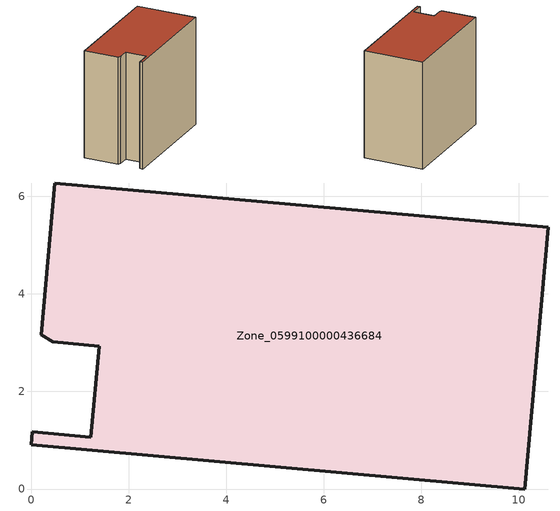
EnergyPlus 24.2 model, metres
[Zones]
Zone_0599100000436684
 floor ground (C_G): 0.49,6.27 10.6,5.37 10.12,0 0,0.91 0.02,1.17 1.22,1.06 1.39,2.93 0.45,3.01 0.21,3.17 z0
 wall outside (C_F): 1.39,2.93 1.22,1.06 0.02,1.17 0,0.91 10.12,0 10.6,5.37 0.49,6.27 0.21,3.17 0.45,3.01 1.39,2.93 z0:9.74
 roof outside (C_R): 0.21,3.17 0.45,3.01 1.39,2.93 1.22,1.06 0.02,1.17 0,0.91 10.12,0 10.6,5.37 0.49,6.27 z9.74
[BUILDING]
Pand.0599100000436684: North Axis=0; Terrain=City; Loads Convergence Tolerance Value=0.04; Temperature Convergence Tolerance Value=0.4; Solar Distribution=FullExterior; Maximum Number of Warmup Days=25; Minimum Number of Warmup Days=1
[Site:Location]
Rotterdam.The.Hague.AP_ZH_NLD Design_Conditions: Latitude=51.96; Longitude=4.45; Time Zone=1; Elevation=-4.5
[SITE:GROUNDTEMPERATURE:BUILDINGSURFACE]
18, 18, 18, 18, 18, 18, 18, 18, 18, 18, 18, 18
[MATERIAL] Thermal Absorptance=0.9; Solar Absorptance=0.7; Visible Absorptance=0.7
Name | Roughness | Thickness | Conductivity | Density | Specific Heat
G.TI.2006-2014 | MediumSmooth | 0.15 | 0.06 | 540 | 1210
F.TI.2006-2014 | Rough | 0.3 | 0.12 | 1920 | 840
R.TI.2006-2014 | MediumRough | 0.2 | 0.08 | 1500 | 1000
[CONSTRUCTION]
C_G: G.TI.2006-2014
C_F: F.TI.2006-2014
C_R: R.TI.2006-2014
[ZONE]
Zone_0599100000436684: Type=1; Multiplier=1; Ceiling Height=Autocalculate; Volume=Autocalculate; Floor Area=autocalculate; Part of Total Floor Area=Yes
[ZONEINFILTRATION:DESIGNFLOWRATE]
Infil_Zone_0599100000436684: Zone or ZoneList or Space or SpaceList=Zone_0599100000436684; Schedule=AlwaysOn; Design Flow Rate Calculation Method=Flow/Area; Flow Rate per Floor Area=0.0015; Constant Term Coefficient=1; Temperature Term Coefficient=0; Velocity Term Coefficient=0; Velocity Squared Term Coefficient=0
[HVACTEMPLATE:ZONE:IDEALLOADSAIRSYSTEM]
Zone_0599100000436684: Maximum Heating Supply Air Temperature=50; Minimum Cooling Supply Air Temperature=13; Maximum Heating Supply Air Humidity Ratio=0.0156; Minimum Cooling Supply Air Humidity Ratio=0.0077; Heating Limit=NoLimit; Cooling Limit=NoLimit; Dehumidification Control Type=ConstantSensibleHeatRatio; Cooling Sensible Heat Ratio=0.7; Dehumidification Setpoint=60; Humidification Control Type=None; Humidification Setpoint=30; Outdoor Air Method=None; Outdoor Air Flow Rate per Person=0.00944; Outdoor Air Flow Rate per Zone Floor Area=0; Outdoor Air Flow Rate per Zone=0; Demand Controlled Ventilation Type=None; Outdoor Air Economizer Type=NoEconomizer; Heat Recovery Type=None; Sensible Heat Recovery Effectiveness=0.7; Latent Heat Recovery Effectiveness=0.65
[ZONECONTROL:THERMOSTAT]
ThermostatControl_Zone_0599100000436684: Zone or ZoneList=Zone_0599100000436684; Control Type Schedule=DualSetpointControlType; Control 1=Thermostat_Zone_0599100000436684; Temperature Difference Between Cutout And Setpoint=0
[THERMOSTATSETPOINT:DUALSETPOINT]
Thermostat_Zone_0599100000436684: Heating Setpoint Temperature Schedule=HeatingSetpoint_Zone_0599100000436684; Cooling Setpoint Temperature Schedule=CoolingSetpoint_Zone_0599100000436684
[SCHEDULE:COMPACT]
HeatingSetpoint_Zone_0599100000436684: Through: 12/31, For: AllDays, Until: 24:00, 21
CoolingSetpoint_Zone_0599100000436684: Through: 12/31, For: AllDays, Until: 24:00, 24
DualSetpointControlType: Through: 12/31, For: AllDays, Until: 24:00, 4
AlwaysOn: Through: 12/31, For: AllDays, Until: 24:00, 1
